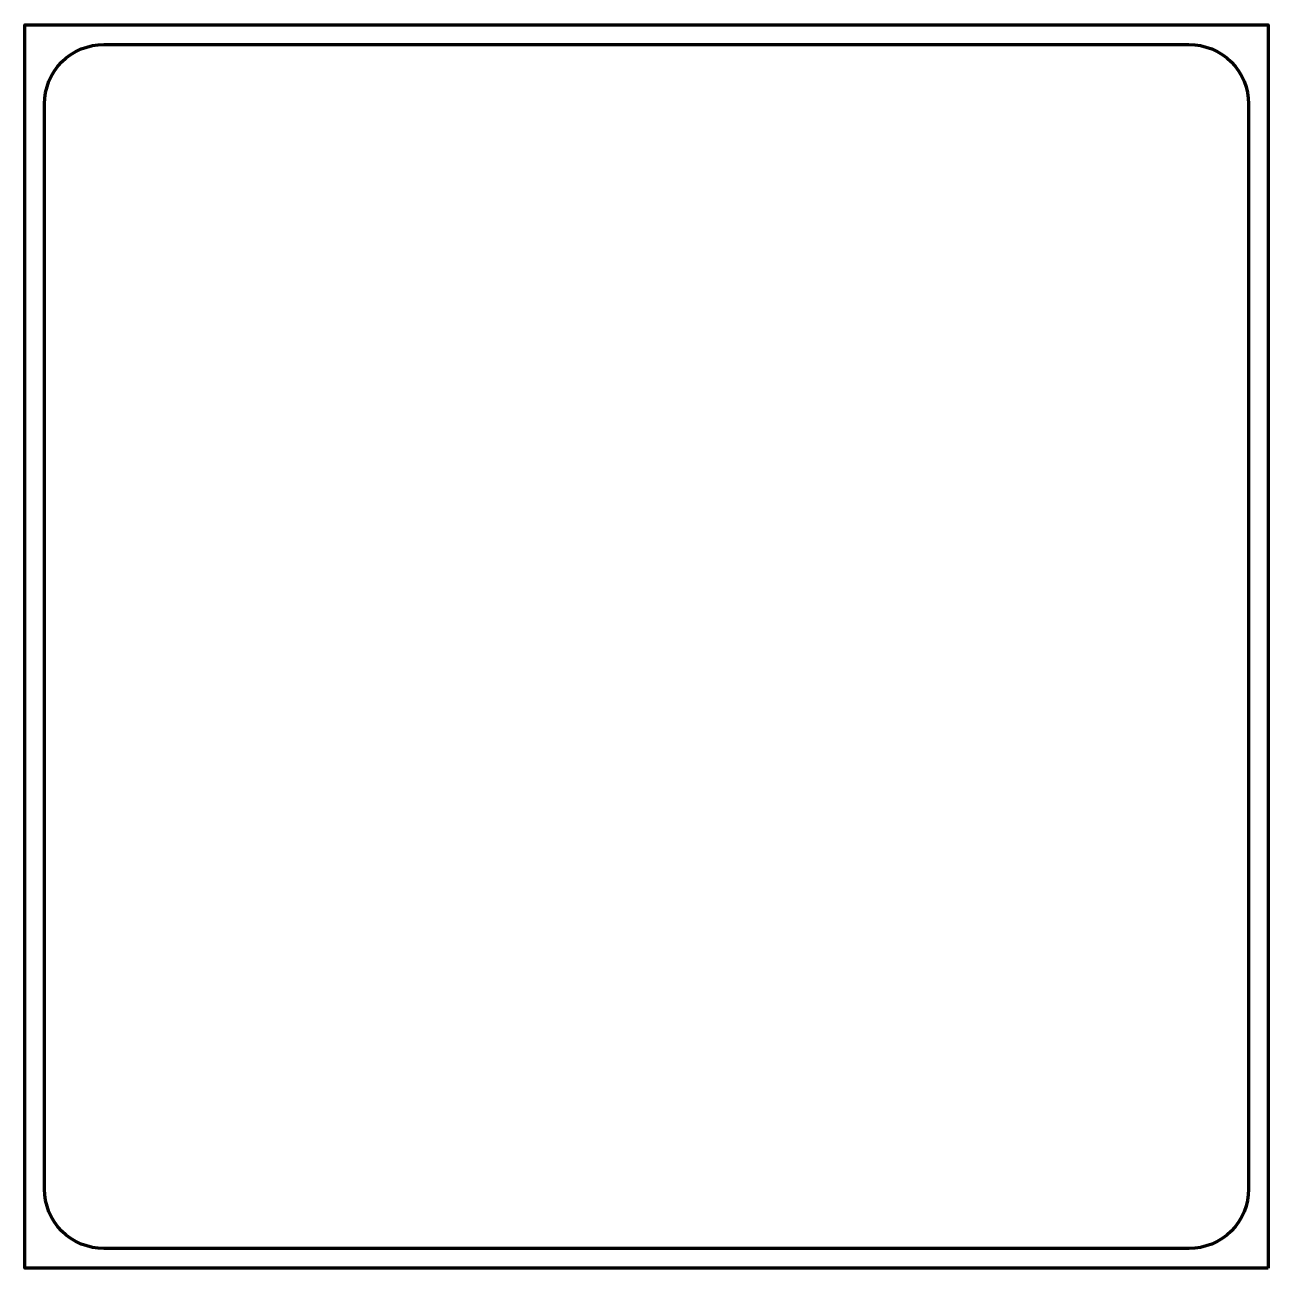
# Model space of a CAD drawing. Header units: millimetres. Extents: x -218 to 429, y -175 to 472.
import ezdxf

# ---------------------------------------------------------------- set-up
doc = ezdxf.new("R2010")
doc.units = ezdxf.units.MM
doc.header["$MEASUREMENT"] = 0
doc.layers.get('0').update_dxf_attribs({"lineweight": 0})
doc.layers.add('Safety', color=7, linetype='Continuous', lineweight=0)

msp = doc.modelspace()

# ---------------------------------------------------------------- linework, layer by layer
at = {"color": 240, "lineweight": 106, "true_color": 0xed2224}
msp.add_lwpolyline([(387.44, 461.83), (390.49, 461.68), (393.49, 461.23), (396.44, 460.5), (399.31, 459.47), (402.06, 458.17), (404.67, 456.61), (407.11, 454.8), (409.36, 452.75), (411.41, 450.5), (413.22, 448.06), (414.78, 445.45), (416.08, 442.7), (417.11, 439.83), (417.84, 436.88), (418.29, 433.88), (418.44, 430.84), (418.44, 289.68), (418.44, 148.52), (418.44, 7.36), (418.44, -133.8), (418.29, -136.84), (417.84, -139.84), (417.11, -142.79), (416.08, -145.66), (414.78, -148.41), (413.22, -151.02), (411.41, -153.46), (409.36, -155.72), (407.11, -157.76), (404.67, -159.57), (402.06, -161.13), (399.31, -162.43), (396.44, -163.46), (393.49, -164.2), (390.49, -164.64), (387.44, -164.79), (246.29, -164.79), (105.13, -164.79), (-36.03, -164.79), (-177.19, -164.79), (-180.23, -164.64), (-183.24, -164.2), (-186.18, -163.46), (-189.05, -162.43), (-191.8, -161.13), (-194.41, -159.57), (-196.85, -157.76), (-199.11, -155.72), (-201.15, -153.46), (-202.96, -151.02), (-204.52, -148.41), (-205.82, -145.66), (-206.85, -142.79), (-207.59, -139.84), (-208.03, -136.84), (-208.18, -133.8), (-208.18, 7.36), (-208.18, 148.52), (-208.18, 289.68), (-208.18, 430.84), (-208.03, 433.88), (-207.59, 436.88), (-206.85, 439.83), (-205.82, 442.7), (-204.52, 445.45), (-202.96, 448.06), (-201.15, 450.5), (-199.11, 452.75), (-196.85, 454.8), (-194.41, 456.61), (-191.8, 458.17), (-189.05, 459.47), (-186.18, 460.5), (-183.24, 461.23), (-180.23, 461.68), (-177.19, 461.83), (-36.03, 461.83), (105.13, 461.83), (246.29, 461.83)], close=True, dxfattribs=at)
at = {"layer": 'Safety', "color": 240, "lineweight": 106, "true_color": 0xed2224}
msp.add_lwpolyline([(428.63, -174.98), (-218.37, -174.98), (-218.37, 472.02), (428.63, 472.02)], close=True, dxfattribs=at)

doc.saveas('drawing.dxf')
